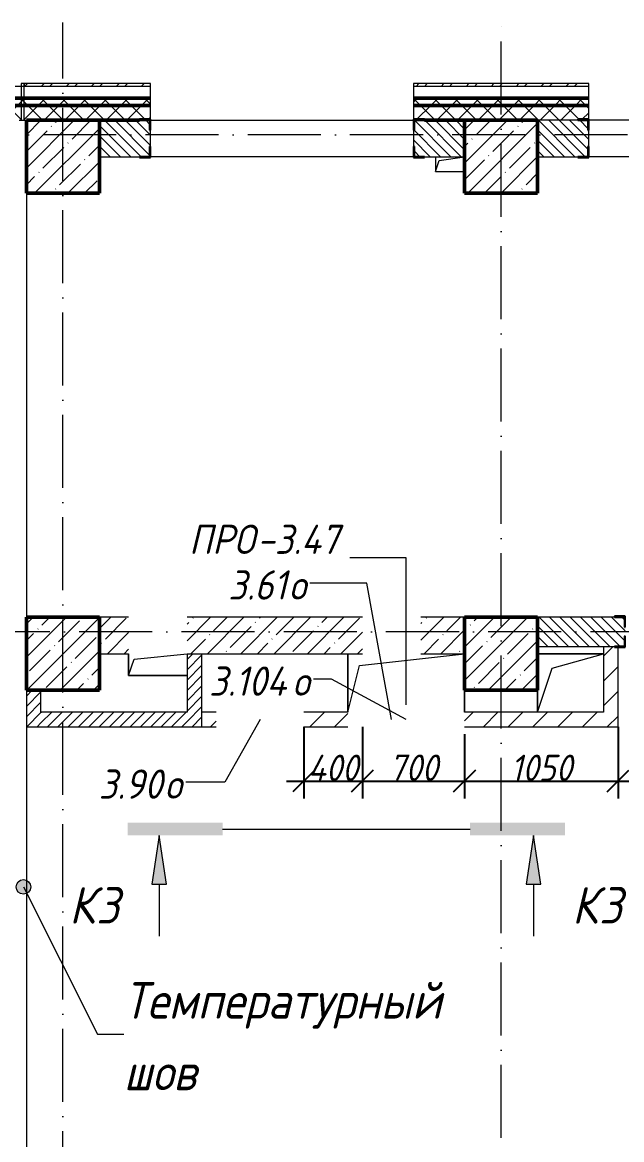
# Model space of a CAD drawing. Header units: millimetres. Extents: x -356862 to 418287, y 0 to 839748.
# Drawn here: x 183008 to 187110, y 314692 to 322337 of the extents above; entities that cross this region are included whole.
import ezdxf

# ---------------------------------------------------------------- set-up
doc = ezdxf.new("R2010")
doc.units = ezdxf.units.MM
doc.linetypes.add('200_ШТРИХ_ш1п0_6_', pattern=[160, 100, -60])
doc.linetypes.add('50_200_ШТРИХ_1Т_ш5_п1_п1_', pattern=[700, 500, -100, 0, -100])
for name, color, linetype, lineweight in [('A-____-____-DIMS', 7, 'Continuous', 9), ('A-____-NOTE-TEXT', 7, 'Continuous', 9), ('A-____-NOTE-TEXT-1', 7, 'Continuous', 5), ('A-FLOR-____-OTLN', 7, 'Continuous', 9), ('A-GENM-____-IDEN', 7, 'Continuous', 9), ('A-GENM-____-MCUT', 7, 'Continuous', 25), ('A-GENM-____-OTLN', 7, 'Continuous', 9), ('A-GENM-____-OTLN-1', 7, 'Continuous', 25), ('A-GLAZ-____-IDEN', 7, 'Continuous', 9), ('A-WALL-____-MCUT-1', 7, 'Continuous', 9), ('A-WALL-____-MCUT-2', 7, 'Continuous', 50), ('A-WALL-____-MCUT-3', 7, 'Continuous', 9), ('A-WALL-____-OTLN', 7, 'Continuous', 9), ('A-WALL-____-PATT-1', 7, 'Continuous', 9), ('A-WALL-FNSH-MCUT-1', 7, 'Continuous', 9), ('G-____-____-TEXT', 7, 'Continuous', 9), ('S-COLS-____-MCUT', 7, 'Continuous', 50), ('S-COLS-____-OTLN', 7, 'Continuous', 9), ('S-GRID-____-OTLN-1', 7, '50_200_ШТРИХ_1Т_ш5_п1_п1_', 9)]:
    doc.layers.add(name, color=color, linetype=linetype, lineweight=lineweight)
doc.layers.add('A-DETL-GENF-OTLN-4', color=9, linetype='200_ШТРИХ_ш1п0_6_', lineweight=9, true_color=0x808080)
doc.layers.add('A-DETL-GENF-OTLN-5', color=7, linetype='Continuous', lineweight=5, true_color=0xc0c0c0)
doc.styles.add('ISOCPEUR_I', font='isocpeui.ttf', dxfattribs={"width": 0.9, "height": 2.5})
doc.styles.add('ISOCPEUR_I_10', font='isocpeui.ttf', dxfattribs={"width": 0.9, "height": 180})
doc.styles.add('ISOCPEUR_I_9', font='isocpeui.ttf', dxfattribs={"width": 0.9, "height": 250})
doc.dimstyles.new('ISO-1_8_0_9К_СРЕДНИЙ_Кладочные_4', dxfattribs={"dimscale": 304.8, "dimtxt": 179.276612, "dimasz": 0.492126, "dimexe": 0.393701, "dimexo": 0, "dimgap": 0, "dimtad": 1, "dimdec": 3, "dimrnd": 0.001, "dimdsep": 46, "dimtxsty": 'ISOCPEUR_I_10', "dimblk1": 'OBLIQUE', "dimblk2": 'OBLIQUE', "dimsah": 1, "dimcen": 0.09, "dimdle": 0.393701, "dimazin": 0, "dimtfac": 1, "dimtdec": 4, "dimtix": 1, "dimtmove": 1, "dimatfit": 3, "dimfxl": 1, "dimtvp": 1, "dimtolj": 1, "dimtzin": 0, "dimarcsym": 2})
pattern_1 = [(45, (144685.44, 312186.37), (-70.71068, 70.71068), []), (135, (144685.44, 312186.37), (-70.71068, -70.71068), [])]
pattern_2 = [(45, (144685.44, 312186.37), (-114.04925, 114.04925), []), (45, (144799.49, 312186.37), (-114.04925, 114.04925), [201.612, -40.322, 3.353, -36.97])]
pattern_3 = [(45, (144685.44, 312186.367), (-35.35534, 35.35534), [])]
pattern_4 = [(45, (144685.44, 312186.37), (-84.8528, 84.8528), [])]
pattern_5 = [(135, (144685.44, 312186.367), (-35.35534, -35.35534), [])]

# ---------------------------------------------------------------- blocks, each defined once
blk = doc.blocks.new('BSC_Колонна _Прямоугольная - 500х500-V107-АР1_План отверстий 3 этажа в осях 1-64_А-ГГ')
at = {"layer": 'S-COLS-____-OTLN'}
h = blk.add_hatch(dxfattribs=at)
h.set_pattern_fill('FP_130', color=256, style=0, pattern_type=2)
h.set_pattern_definition([(45, (-38600, -5831.04), (-114.04925, 114.04925), []), (45, (-38485.95, -5831.04), (-114.04925, 114.04925), [201.613, -40.323, 3.353, -36.97])])
h.paths.add_polyline_path([(-250, -250), (250, -250), (250, 250), (-250, 250)], flags=0)
at = {"layer": 'S-COLS-____-MCUT'}
for p, q in [((250, 250), (-250, 250)), ((-250, 250), (-250, -250)), ((250, -250), (250, 250)), ((-250, -250), (250, -250))]:
    blk.add_line(p, q, dxfattribs=at)
blk = doc.blocks.new('BSC_Колонна _Прямоугольная - 500х500-V151-АР1_План отверстий 3 этажа в осях 1-64_А-ГГ')
at = {"layer": 'S-COLS-____-OTLN'}
h = blk.add_hatch(dxfattribs=at)
h.set_pattern_fill('FP_174', color=256, style=0, pattern_type=2)
h.set_pattern_definition([(45, (-41600, -5831.04), (-114.04925, 114.04925), []), (45, (-41485.95, -5831.04), (-114.04925, 114.04925), [201.613, -40.323, 3.353, -36.97])])
h.paths.add_polyline_path([(-250, -250), (250, -250), (250, 250), (-250, 250)], flags=0)
at = {"layer": 'S-COLS-____-MCUT'}
for p, q in [((250, 250), (-250, 250)), ((-250, 250), (-250, -250)), ((250, -250), (250, 250)), ((-250, -250), (250, -250))]:
    blk.add_line(p, q, dxfattribs=at)
blk = doc.blocks.new('Фахверк_СКБ_Уголок - 250_2700-27497298-АР1_План отверстий 3 этажа в осях 1-64_А-ГГ')
at = {"layer": 'A-GENM-____-MCUT'}
for p, q in [((200, 181), (125, 181)), ((125, 181), (125, 106)), ((131, 106), (131, 175)), ((131, 175), (200, 175)), ((200, 175), (200, 181)), ((125, 106), (131, 106)), ((131, -6), (125, -6)), ((125, -6), (125, -81)), ((131, -75), (131, -6)), ((200, -75), (131, -75)), ((200, -81), (200, -75)), ((125, -81), (200, -81))]:
    blk.add_line(p, q, dxfattribs=at)
blk = doc.blocks.new('АР_Перемычка - АР_Перемычка-28704962-АР1_План отверстий 3 этажа в осях 1-64_А-ГГ')
at = {"layer": 'A-GENM-____-OTLN'}
blk.add_line((-350, -100), (-342, -100), dxfattribs=at)
blk = doc.blocks.new('154_Стойка_СКБ_Уголок - СМ-2480_200-28346303-АР1_План отверстий 3 этажа в осях 1-64_А-ГГ')
at = {"layer": 'A-GENM-____-MCUT'}
for p, q in [((125, 156), (125, 81)), ((200, 156), (125, 156)), ((200, 150), (200, 156)), ((125, 81), (131, 81)), ((131, 81), (131, 150)), ((131, 150), (200, 150)), ((131, 19), (125, 19)), ((125, 19), (125, -56)), ((131, -50), (131, 19)), ((125, -56), (200, -56)), ((200, -50), (131, -50)), ((200, -56), (200, -50))]:
    blk.add_line(p, q, dxfattribs=at)
blk = doc.blocks.new('AR_Отверстие прямоугольное _в плите_ - AR_Отверстие прямоугольное _в плите_-30459225-АР1_План отверстий 3 этажа в осях 1-64_А-ГГ')
at = {"layer": 'A-GENM-____-OTLN'}
for p, q in [((-200, 75), (-200, -75)), ((-200, -75), (-162.5, 37.5)), ((-162.5, 37.5), (200, 75)), ((-200, -75), (200, -75))]:
    blk.add_line(p, q, dxfattribs=at)
blk = doc.blocks.new('AR_Отверстие прямоугольное _в плите_ - AR_Отверстие прямоугольное _в плите_-V180-АР1_План отверстий 3 этажа в осях 1-64_А-ГГ')
at = {"layer": 'A-GENM-____-OTLN'}
for p, q in [((-100, 50), (-100, -50)), ((-100, -50), (-75, 25)), ((-75, 25), (100, 50)), ((-100, -50), (100, -50))]:
    blk.add_line(p, q, dxfattribs=at)
blk = doc.blocks.new('AR_Отверстие прямоугольное _в плите_ - AR_Отверстие прямоугольное _в плите_-30552658-АР1_План отверстий 3 этажа в осях 1-64_А-ГГ')
at = {"layer": 'A-GENM-____-OTLN'}
for p, q in [((-400, 200), (-400, -200)), ((-320, 120), (400, 200)), ((-400, -200), (-320, 120)), ((400, -200), (400, -50))]:
    blk.add_line(p, q, dxfattribs=at)
blk = doc.blocks.new('AR_Отверстие прямоугольное _в плите_ - AR_Отверстие прямоугольное _в плите_-30552855-АР1_План отверстий 3 этажа в осях 1-64_А-ГГ')
at = {"layer": 'A-GENM-____-OTLN'}
for p, q in [((225, 200), (-225, 200)), ((-125, 100), (225, 200)), ((-225, -200), (-125, 100)), ((-225, -50), (-225, -200))]:
    blk.add_line(p, q, dxfattribs=at)
blk = doc.blocks.new('Стены 4 - Стены 4-31195499-АР1_План отверстий 3 этажа в осях 1-64_А-ГГ')
at = {"layer": 'A-WALL-____-MCUT-3'}
for p, q in [((-1798.5, 41030.2), (-1798.5, 41010.2)), ((-1548.5, 41030.2), (-1798.5, 41030.2)), ((-1798.5, 41010.2), (-1548.5, 41010.2)), ((-1548.5, 41010.2), (-1548.5, 41030.2))]:
    blk.add_line(p, q, dxfattribs=at)
blk = doc.blocks.new('DET_L_Имитация разреза_ISO2-5 - Верх-36979734-АР1_План отверстий 3 этажа в осях 1-64_А-ГГ')
at = {"layer": 'A-DETL-GENF-OTLN-5'}
blk.add_line((143.1, 0), (1836.9, 0), dxfattribs=at)
blk = doc.blocks.new('_Oblique')
at = {"color": 0, "linetype": 'ByBlock', "lineweight": -2}
blk.add_line((-0.5, -0.5), (0.5, 0.5), dxfattribs=at)
blk = doc.blocks.new('*D9974')
at = {"layer": 'A-____-____-DIMS', "color": 0, "lineweight": -2, "transparency": 16777216}
for p, q in [((184935.4, 317517.4), (184935.4, 317026.2)), ((185335.4, 317517.4), (185335.4, 317026.2)), ((184815.4, 317146.2), (185455.4, 317146.2))]:
    blk.add_line(p, q, dxfattribs=at)
at = {"layer": 'Defpoints', "color": 0, "transparency": 16777216}
for p in [(184935.4, 317517.4), (185335.4, 317517.4), (185335.4, 317146.2)]:
    blk.add_point(p, dxfattribs=at)
at = {"layer": 'A-____-____-DIMS', "color": 0, "lineweight": -2, "transparency": 16777216, "xscale": 150, "yscale": 150, "zscale": 150, "rotation": 180}
blk.add_blockref('_Oblique', (184935.4, 317146.2), dxfattribs=at)
at = {"layer": 'A-____-____-DIMS', "color": 0, "lineweight": -2, "transparency": 16777216, "xscale": 150, "yscale": 150, "zscale": 150}
blk.add_blockref('_Oblique', (185335.4, 317146.2), dxfattribs=at)
at = {"layer": 'A-____-____-DIMS', "color": 0, "transparency": 16777216, "insert": (185135.4, 317236.2), "char_height": 180, "width": 426.127, "attachment_point": 5, "style": 'ISOCPEUR_I_10'}
blk.add_mtext('\\A1;400', dxfattribs=at)
blk = doc.blocks.new('*D9975')
at = {"layer": 'A-____-____-DIMS', "color": 0, "lineweight": -2, "transparency": 16777216}
for p, q in [((185335.4, 317517.4), (185335.4, 317026.2)), ((186035.4, 317467.4), (186035.4, 317026.2)), ((185215.4, 317146.2), (186155.4, 317146.2))]:
    blk.add_line(p, q, dxfattribs=at)
at = {"layer": 'Defpoints', "color": 0, "transparency": 16777216}
for p in [(185335.4, 317517.4), (186035.4, 317467.4), (186035.4, 317146.2)]:
    blk.add_point(p, dxfattribs=at)
at = {"layer": 'A-____-____-DIMS', "color": 0, "lineweight": -2, "transparency": 16777216, "xscale": 150, "yscale": 150, "zscale": 150, "rotation": 180}
blk.add_blockref('_Oblique', (185335.4, 317146.2), dxfattribs=at)
at = {"layer": 'A-____-____-DIMS', "color": 0, "lineweight": -2, "transparency": 16777216, "xscale": 150, "yscale": 150, "zscale": 150}
blk.add_blockref('_Oblique', (186035.4, 317146.2), dxfattribs=at)
at = {"layer": 'A-____-____-DIMS', "color": 0, "transparency": 16777216, "insert": (185685.4, 317237.4), "char_height": 180, "width": 409.578, "attachment_point": 5, "style": 'ISOCPEUR_I_10'}
blk.add_mtext('\\A1;700', dxfattribs=at)
blk = doc.blocks.new('*D9976')
at = {"layer": 'A-____-____-DIMS', "color": 0, "lineweight": -2, "transparency": 16777216}
for p, q in [((187085.4, 317517.4), (187085.4, 317026.2)), ((186035.4, 317467.4), (186035.4, 317026.2)), ((185915.4, 317146.2), (187205.4, 317146.2))]:
    blk.add_line(p, q, dxfattribs=at)
at = {"layer": 'Defpoints', "color": 0, "transparency": 16777216}
for p in [(187085.4, 317517.4), (186035.4, 317467.4), (187085.4, 317146.2)]:
    blk.add_point(p, dxfattribs=at)
at = {"layer": 'A-____-____-DIMS', "color": 0, "lineweight": -2, "transparency": 16777216, "xscale": 150, "yscale": 150, "zscale": 150, "rotation": 180}
blk.add_blockref('_Oblique', (186035.4, 317146.2), dxfattribs=at)
at = {"layer": 'A-____-____-DIMS', "color": 0, "lineweight": -2, "transparency": 16777216, "xscale": 150, "yscale": 150, "zscale": 150}
blk.add_blockref('_Oblique', (187085.4, 317146.2), dxfattribs=at)
at = {"layer": 'A-____-____-DIMS', "color": 0, "transparency": 16777216, "insert": (186560.4, 317236.2), "char_height": 180, "width": 504.733, "attachment_point": 5, "style": 'ISOCPEUR_I_10'}
blk.add_mtext('\\A1;1050', dxfattribs=at)

msp = doc.modelspace()

# ---------------------------------------------------------------- hatches: boundary and pattern name
at = {"layer": 'A-____-NOTE-TEXT-1'}
for points in [[(183994.3793, 316774.041), (184378.5313, 316774.041), (184378.5313, 316860.7776), (183728.5313, 316860.7776), (183728.5313, 316774.041), (183944.3793, 316774.041)], [(186556.4959, 316774.041), (186722.344, 316774.041), (186722.344, 316860.7776), (186072.344, 316860.7776), (186072.344, 316774.041), (186506.4959, 316774.041)], [(183894.3793, 316440.3996), (183994.3793, 316440.3996), (183944.3793, 316774.041)], [(186456.4959, 316440.3996), (186556.4959, 316440.3996), (186506.4959, 316774.041)]]:
    msp.add_hatch(color=256, dxfattribs=at).paths.add_polyline_path(points, flags=0)
at = {"layer": 'A-WALL-____-PATT-1'}
h = msp.add_hatch(dxfattribs=at)
h.set_pattern_fill('FP_3', color=256, style=0, pattern_type=2)
h.set_pattern_definition([(45, (144685.44, 312186.37), (-85.53659, 85.53659), []), (45, (144742.46, 312186.37), (-85.53659, 85.53659), [])])
h.paths.add_polyline_path([(216550.4376, 321897.4093), (216550.4376, 321917.4093), (212685.4376, 321917.4093), (212685.4376, 321897.4093), (215370.3322, 321897.4093)], flags=0)
h.paths.add_polyline_path([(204765.5465, 321897.4093), (204885.4376, 321897.4093), (204885.4376, 321917.4093), (203685.4376, 321917.4093), (203685.4376, 321897.4093)], flags=0)
h.paths.add_polyline_path([(201230.6179, 321897.4093), (201885.4376, 321897.4093), (201885.4376, 321917.4093), (200685.4376, 321917.4093), (200685.4376, 321897.4093)], flags=0)
h.paths.add_polyline_path([(198885.4376, 321897.4093), (198885.4376, 321917.4093), (197685.4376, 321917.4093), (197685.4376, 321897.4093), (197695.6893, 321897.4093)], flags=0)
h.paths.add_polyline_path([(195885.4376, 321897.4093), (195885.4376, 321917.4093), (194685.4376, 321917.4093), (194685.4376, 321897.4093)], flags=0)
h.paths.add_polyline_path([(191685.4376, 321897.4093), (192885.4376, 321897.4093), (192885.4376, 321917.4093), (191685.4376, 321917.4093)], flags=0)
h.paths.add_polyline_path([(189885.4376, 321897.4093), (189885.4376, 321917.4093), (188685.4376, 321917.4093), (188685.4376, 321897.4093), (188858.3679, 321897.4093)], flags=0)
h.paths.add_polyline_path([(185685.4376, 321897.4093), (186885.4376, 321897.4093), (186885.4376, 321917.4093), (185685.4376, 321917.4093)], flags=0)
h.paths.add_polyline_path([(183885.4376, 321897.4093), (183885.4376, 321917.4093), (183020.4376, 321917.4093), (183020.4376, 321897.4093), (183555.975, 321897.4093)], flags=0)
h = msp.add_hatch(dxfattribs=at)
h.set_pattern_fill('FP_1', color=256, style=0, pattern_type=2)
h.set_pattern_definition(pattern_1)
h.paths.add_polyline_path([(219035.4376, 321767.4093), (219035.4376, 321817.4093), (212685.4376, 321817.4093), (212685.4376, 321767.4093), (218905.2608, 321767.4093)], flags=0)
h.paths.add_polyline_path([(204765.5465, 321767.4093), (204885.4376, 321767.4093), (204885.4376, 321817.4093), (203685.4376, 321817.4093), (203685.4376, 321767.4093)], flags=0)
h.paths.add_polyline_path([(201885.4376, 321767.4093), (201885.4376, 321817.4093), (200685.4376, 321817.4093), (200685.4376, 321767.4093), (201230.6179, 321767.4093)], flags=0)
h.paths.add_polyline_path([(198885.4376, 321767.4093), (198885.4376, 321817.4093), (197685.4376, 321817.4093), (197685.4376, 321767.4093), (197695.6893, 321767.4093)], flags=0)
h.paths.add_polyline_path([(195885.4376, 321767.4093), (195885.4376, 321817.4093), (194685.4376, 321817.4093), (194685.4376, 321767.4093)], flags=0)
h.paths.add_polyline_path([(191685.4376, 321767.4093), (192885.4376, 321767.4093), (192885.4376, 321817.4093), (191685.4376, 321817.4093)], flags=0)
h.paths.add_polyline_path([(189885.4376, 321767.4093), (189885.4376, 321817.4093), (188685.4376, 321817.4093), (188685.4376, 321767.4093), (188858.3679, 321767.4093)], flags=0)
h.paths.add_polyline_path([(186885.4376, 321767.4093), (186885.4376, 321817.4093), (185685.4376, 321817.4093), (185685.4376, 321767.4093)], flags=0)
h.paths.add_polyline_path([(183555.975, 321767.4093), (183885.4376, 321767.4093), (183885.4376, 321817.4093), (182485.4376, 321817.4093), (182485.4376, 321767.4093)], flags=0)
h.paths.add_polyline_path([(179485.4376, 321767.4093), (180685.4376, 321767.4093), (180685.4376, 321817.4093), (179485.4376, 321817.4093)], flags=0)
h.paths.add_polyline_path([(177685.4376, 321767.4093), (177685.4376, 321817.4093), (176485.4376, 321817.4093), (176486.1179, 321767.4093)], flags=0)
h.paths.add_polyline_path([(174685.4376, 321767.4093), (174685.4376, 321817.4093), (173485.4376, 321817.4093), (173485.4376, 321767.4093)], flags=0)
h.paths.add_polyline_path([(171685.4376, 321767.4093), (171685.4376, 321817.4093), (168515.4376, 321817.4093), (168515.4376, 321767.4093), (169416.2607, 321767.4093)], flags=0)
h = msp.add_hatch(dxfattribs=at)
h.set_pattern_fill('FP_1', color=256, style=0, pattern_type=2)
h.set_pattern_definition(pattern_1)
h.paths.add_polyline_path([(219035.4376, 321667.4093), (219035.4376, 321767.4093), (212685.4376, 321767.4093), (212685.4376, 321673.4093), (212760.4376, 321673.4093), (212760.4376, 321667.4093), (218905.2608, 321667.4093)], flags=0)
h.paths.add_polyline_path([(204765.5465, 321667.4093), (204810.4376, 321667.4093), (204810.4376, 321673.4093), (204885.4376, 321673.4093), (204885.4376, 321767.4093), (203685.4376, 321767.4093), (203685.4376, 321673.4093), (203760.4376, 321673.4093), (203760.4376, 321667.4093), (204535.4376, 321667.4093)], flags=0)
h.paths.add_polyline_path([(201810.4376, 321667.4093), (201810.4376, 321673.4093), (201885.4376, 321673.4093), (201885.4376, 321767.4093), (200685.4376, 321767.4093), (200685.4376, 321673.4093), (200760.4376, 321673.4093), (200760.4376, 321667.4093), (201230.6179, 321667.4093)], flags=0)
h.paths.add_polyline_path([(198810.4376, 321667.4093), (198810.4376, 321673.4093), (198885.4376, 321673.4093), (198885.4376, 321767.4093), (197685.4376, 321767.4093), (197685.4376, 321673.4093), (197760.4376, 321673.4093), (197760.4376, 321667.4093), (198535.4376, 321667.4093)], flags=0)
h.paths.add_polyline_path([(195810.4376, 321667.4093), (195810.4376, 321673.4093), (195885.4376, 321673.4093), (195885.4376, 321767.4093), (194685.4376, 321767.4093), (194685.4376, 321673.4093), (194760.4376, 321673.4093), (194760.4376, 321667.4093), (195035.4376, 321667.4093)], flags=0)
h.paths.add_polyline_path([(192810.4376, 321667.4093), (192810.4376, 321673.4093), (192885.4376, 321673.4093), (192885.4376, 321767.4093), (191685.4376, 321767.4093), (191685.4376, 321673.4093), (191760.4376, 321673.4093), (191760.4376, 321667.4093), (192393.2965, 321667.4093)], flags=0)
h.paths.add_polyline_path([(188760.4376, 321667.4093), (189810.4376, 321667.4093), (189810.4376, 321673.4093), (189885.4376, 321673.4093), (189885.4376, 321767.4093), (188685.4376, 321767.4093), (188685.4376, 321673.4093), (188760.4376, 321673.4093)], flags=0)
h.paths.add_polyline_path([(186035.4376, 321667.4093), (186810.4376, 321667.4093), (186810.4376, 321673.4093), (186885.4376, 321673.4093), (186885.4376, 321767.4093), (185685.4376, 321767.4093), (185685.4376, 321673.4093), (185760.4376, 321673.4093), (185760.4376, 321667.4093)], flags=0)
h.paths.add_polyline_path([(183555.975, 321667.4093), (183810.4376, 321667.4093), (183810.4376, 321673.4093), (183885.4376, 321673.4093), (183885.4376, 321767.4093), (182485.4376, 321767.4093), (182485.4376, 321667.4093), (183535.4376, 321667.4093)], flags=0)
h.paths.add_polyline_path([(180021.0465, 321667.4093), (180610.4376, 321667.4093), (180610.4376, 321673.4093), (180685.4376, 321673.4093), (180685.4376, 321767.4093), (179485.4376, 321767.4093), (179485.4376, 321667.4093), (179985.4376, 321667.4093)], flags=0)
h.paths.add_polyline_path([(177610.4376, 321667.4093), (177610.4376, 321673.4093), (177685.4376, 321673.4093), (177685.4376, 321767.4093), (176485.4376, 321767.4093), (176486.1179, 321673.4093), (176560.4376, 321673.4093), (176560.4376, 321667.4093)], flags=0)
h.paths.add_polyline_path([(174610.4376, 321667.4093), (174610.4376, 321673.4093), (174685.4376, 321673.4093), (174685.4376, 321767.4093), (173485.4376, 321767.4093), (173485.4376, 321667.4093), (173985.4376, 321667.4093)], flags=0)
h.paths.add_polyline_path([(171610.4376, 321667.4093), (171610.4376, 321673.4093), (171685.4376, 321673.4093), (171685.4376, 321767.4093), (168515.4376, 321767.4093), (168515.4376, 321667.4093), (170985.4376, 321667.4093)], flags=0)
h = msp.add_hatch(dxfattribs=at)
h.set_pattern_fill('FP_6', color=256, style=0, pattern_type=2)
h.set_pattern_definition(pattern_5)
h.paths.add_polyline_path([(185760.4376, 321417.4093), (186035.4376, 321417.4093), (186035.4376, 321667.4093), (185691.4376, 321667.4093), (185691.4376, 321598.4093), (185685.4376, 321598.4093), (185685.4376, 321486.4093), (185691.4376, 321486.4093), (185691.4376, 321417.4093)], flags=0)
h.paths.add_polyline_path([(183535.4376, 321417.4093), (183879.4376, 321417.4093), (183879.4376, 321486.4093), (183885.4376, 321486.4093), (183885.4376, 321598.4093), (183879.4376, 321598.4093), (183879.4376, 321667.4093), (183535.4376, 321667.4093)], flags=0)
h = msp.add_hatch(dxfattribs=at)
h.set_pattern_fill('FP_6', color=256, style=0, pattern_type=2)
h.set_pattern_definition(pattern_5)
h.paths.add_polyline_path([(186879.4376, 321417.4093), (186879.4376, 321486.4093), (186885.4376, 321486.4093), (186885.4376, 321598.4093), (186879.4376, 321598.4093), (186879.4376, 321667.4093), (186535.4376, 321667.4093), (186535.4376, 321417.4093), (186810.4376, 321417.4093)], flags=0)
h.paths.add_polyline_path([(188858.3679, 321417.4093), (189035.4376, 321417.4093), (189035.4376, 321667.4093), (188691.4376, 321667.4093), (188691.4376, 321598.4093), (188685.4376, 321598.4093), (188685.4376, 321486.4093), (188691.4376, 321486.4093), (188691.4376, 321417.4093), (188760.4376, 321417.4093)], flags=0)
h = msp.add_hatch(dxfattribs=at)
h.set_pattern_fill('FP_38', color=256, style=0, pattern_type=2)
h.set_pattern_definition(pattern_2)
h.paths.add_polyline_path([(185335.4376, 318017.4093), (185335.4376, 318267.4093), (184135.4376, 318267.4093), (184135.4376, 318017.4093), (185323.4393, 318017.4093)], flags=0)
h.paths.add_polyline_path([(186035.4376, 318017.4093), (186035.4376, 318267.4093), (185735.4376, 318267.4093), (185735.4376, 318017.4093)], flags=0)
h.paths.add_polyline_path([(183735.4376, 318017.4093), (183735.4376, 318267.4093), (183535.4376, 318267.4093), (183535.4376, 318017.4093), (183555.975, 318017.4093)], flags=0)
h = msp.add_hatch(dxfattribs=at)
h.set_pattern_fill('FP_6', color=256, style=0, pattern_type=2)
h.set_pattern_definition(pattern_5)
h.paths.add_polyline_path([(188858.3679, 318067.4093), (189035.4376, 318067.4093), (189035.4376, 318267.4093), (188841.4376, 318267.4093), (188841.4376, 318198.4093), (188835.4376, 318198.4093), (188835.4376, 318136.4093), (188841.4376, 318136.4093), (188841.4376, 318067.4093)], flags=0)
h.paths.add_polyline_path([(187129.4376, 318067.4093), (187129.4376, 318136.4093), (187135.4376, 318136.4093), (187135.4376, 318198.4093), (187129.4376, 318198.4093), (187129.4376, 318267.4093), (186535.4376, 318267.4093), (186535.4376, 318067.4093), (187090.9036, 318067.4093)], flags=0)
h = msp.add_hatch(dxfattribs=at)
h.set_pattern_fill('FP_5', color=256, style=0, pattern_type=2)
h.set_pattern_definition(pattern_3)
h.paths.add_polyline_path([(184235.4376, 317517.4093), (184235.4376, 318017.4093), (184135.4376, 318017.4093), (184135.4376, 317517.4093)], flags=0)
h = msp.add_hatch(dxfattribs=at)
h.set_pattern_fill('FP_4', color=256, style=0, pattern_type=2)
h.set_pattern_definition(pattern_4)
h.paths.add_polyline_path([(187085.4376, 317517.4093), (187085.4376, 318061.4093), (187060.4376, 318061.4093), (187060.4376, 318067.4093), (186985.4376, 318067.4093), (186985.4376, 317517.4093)], flags=0)
h = msp.add_hatch(dxfattribs=at)
h.set_pattern_fill('FP_5', color=256, style=0, pattern_type=2)
h.set_pattern_definition(pattern_3)
h.paths.add_polyline_path([(183135.4376, 317517.4093), (183135.4376, 317767.4093), (183035.4376, 317767.4093), (183035.4376, 317517.4093)], flags=0)
h = msp.add_hatch(dxfattribs=at)
h.set_pattern_fill('FP_5', color=256, style=0, pattern_type=2)
h.set_pattern_definition(pattern_3)
h.paths.add_polyline_path([(184135.4376, 317517.4093), (184135.4376, 317617.4093), (183135.4376, 317617.4093), (183135.4376, 317517.4093), (183555.975, 317517.4093)], flags=0)
h = msp.add_hatch(dxfattribs=at)
h.set_pattern_fill('FP_4', color=256, style=0, pattern_type=2)
h.set_pattern_definition(pattern_4)
h.paths.add_polyline_path([(186985.4376, 317517.4093), (186985.4376, 317617.4093), (186035.4376, 317617.4093), (186035.4376, 317517.4093)], flags=0)
h.paths.add_polyline_path([(185235.4376, 317517.4093), (185235.4376, 317617.4093), (184935.4376, 317617.4093), (184935.4376, 317517.4093)], flags=0)
h.paths.add_polyline_path([(184235.4376, 317517.4093), (184335.4376, 317517.4093), (184335.4376, 317617.4093), (184235.4376, 317617.4093)], flags=0)
at = {"layer": 'G-____-____-TEXT'}
h = msp.add_hatch(color=256, dxfattribs=at)
edge = h.paths.add_edge_path(flags=0)
edge.add_arc((183015.4321, 316421.7736), 50, 0, 360)
at = {"layer": 'S-COLS-____-OTLN'}
h = msp.add_hatch(dxfattribs=at)
h.set_pattern_fill('FP_38', color=256, style=0, pattern_type=2)
h.set_pattern_definition(pattern_2)
h.paths.add_polyline_path([(183035.4376, 321167.4093), (183535.4376, 321167.4093), (183535.4376, 321667.4093), (183035.4376, 321667.4093)], flags=0)
h = msp.add_hatch(dxfattribs=at)
h.set_pattern_fill('FP_38', color=256, style=0, pattern_type=2)
h.set_pattern_definition(pattern_2)
h.paths.add_polyline_path([(186035.4376, 321167.4093), (186535.4376, 321167.4093), (186535.4376, 321667.4093), (186035.4376, 321667.4093), (186035.4376, 321520.7244)], flags=0)

# ---------------------------------------------------------------- linework, layer by layer
at = {"layer": 'A-____-NOTE-TEXT'}
for p, q in [((183944.3793, 316774.041), (183894.3793, 316440.3996)), ((183994.3793, 316440.3996), (183944.3793, 316774.041)), ((186506.4959, 316774.041), (186456.4959, 316440.3996)), ((186556.4959, 316440.3996), (186506.4959, 316774.041)), ((183894.3793, 316440.3996), (183994.3793, 316440.3996)), ((183944.3793, 316440.3996), (183944.3793, 316084.1496)), ((186456.4959, 316440.3996), (186556.4959, 316440.3996)), ((186506.4959, 316440.3996), (186506.4959, 316084.1496))]:
    msp.add_line(p, q, dxfattribs=at)
at = {"layer": 'A-FLOR-____-OTLN'}
for p, q in [((183035.4376, 321167.4093), (183035.4376, 318267.4093)), ((183735.4376, 317867.4093), (183735.4376, 318017.4093)), ((185235.4376, 317617.4093), (185235.4376, 318017.4093)), ((186535.4376, 318017.4093), (186985.4376, 318017.4093)), ((184135.4376, 317867.4093), (183735.4376, 317867.4093)), ((186035.4376, 317767.4093), (186035.4376, 317617.4093)), ((186535.4376, 317617.4093), (186535.4376, 317767.4093)), ((183035.4376, 317517.4093), (183035.4376, 310767.4093))]:
    msp.add_line(p, q, dxfattribs=at)
at = {"layer": 'A-GENM-____-IDEN'}
for p, q in [((185635.4376, 318672.6803), (185250.365, 318672.6803)), ((185635.4376, 317667.4093), (185635.4376, 318672.6803))]:
    msp.add_line(p, q, dxfattribs=at)
at = {"layer": 'A-GLAZ-____-IDEN'}
for p, q in [((185365.6935, 318499.8483), (184976.5614, 318499.8483)), ((185535.4376, 317567.4093), (185365.6935, 318499.8483)), ((185123.867, 317842.0863), (185000.5953, 317842.0863)), ((185635.4376, 317567.4093), (185123.867, 317842.0863)), ((184635.4376, 317567.4093), (184394.9519, 317137.5064)), ((184394.9519, 317137.5064), (184126.3266, 317137.5064))]:
    msp.add_line(p, q, dxfattribs=at)
at = {"layer": 'A-WALL-____-MCUT-1'}
for p, q in [((183735.4376, 318267.4093), (183535.4376, 318267.4093)), ((185335.4376, 318267.4093), (184135.4376, 318267.4093)), ((186035.4376, 318267.4093), (185735.4376, 318267.4093)), ((183535.4376, 318017.4093), (183735.4376, 318017.4093)), ((184135.4376, 318017.4093), (185335.4376, 318017.4093)), ((185735.4376, 318017.4093), (186035.4376, 318017.4093))]:
    msp.add_line(p, q, dxfattribs=at)
at = {"layer": 'A-WALL-____-MCUT-2'}
for p, q in [((183885.4376, 321817.4093), (182485.4376, 321817.4093)), ((183885.4376, 321767.4093), (182485.4376, 321767.4093)), ((186885.4376, 321817.4093), (185685.4376, 321817.4093)), ((186885.4376, 321767.4093), (185685.4376, 321767.4093)), ((183535.4376, 321667.4093), (183810.4376, 321667.4093)), ((185760.4376, 321667.4093), (186035.4376, 321667.4093))]:
    msp.add_line(p, q, dxfattribs=at)
at = {"layer": 'A-WALL-____-MCUT-3'}
for p, q in [((183885.4376, 321897.4093), (182485.4376, 321897.4093)), ((183885.4376, 321673.4093), (183885.4376, 321897.4093)), ((186885.4376, 321897.4093), (185685.4376, 321897.4093)), ((185685.4376, 321897.4093), (185685.4376, 321673.4093)), ((186885.4376, 321673.4093), (186885.4376, 321897.4093)), ((182985.4376, 321667.4093), (183535.4376, 321667.4093)), ((183535.4376, 321667.4093), (183535.4376, 321417.4093)), ((186810.4376, 321667.4093), (186035.4376, 321667.4093)), ((186035.4376, 321417.4093), (186035.4376, 321667.4093)), ((186535.4376, 321667.4093), (186535.4376, 321417.4093)), ((183885.4376, 321486.4093), (183885.4376, 321598.4093)), ((185685.4376, 321598.4093), (185685.4376, 321486.4093)), ((186885.4376, 321486.4093), (186885.4376, 321598.4093)), ((183535.4376, 321417.4093), (183810.4376, 321417.4093)), ((185760.4376, 321417.4093), (186035.4376, 321417.4093)), ((186535.4376, 321417.4093), (186810.4376, 321417.4093)), ((187060.4376, 318267.4093), (186535.4376, 318267.4093)), ((186535.4376, 318067.4093), (187060.4376, 318067.4093))]:
    msp.add_line(p, q, dxfattribs=at)
at = {"layer": 'A-WALL-____-OTLN'}
for p, q in [((183885.4376, 321667.4093), (185685.4376, 321667.4093)), ((185685.4376, 321667.4093), (185685.4376, 321667.4093)), ((188685.4376, 321667.4093), (186885.4376, 321667.4093)), ((185685.4376, 321417.4093), (183885.4376, 321417.4093)), ((188685.4376, 321417.4093), (186885.4376, 321417.4093))]:
    msp.add_line(p, q, dxfattribs=at)
at = {"layer": 'A-WALL-FNSH-MCUT-1'}
for p, q in [((183885.4376, 321917.4093), (183020.4376, 321917.4093)), ((183020.4376, 321917.4093), (183020.4376, 321897.4093)), ((183885.4376, 321897.4093), (183885.4376, 321917.4093)), ((186885.4376, 321917.4093), (185685.4376, 321917.4093)), ((185685.4376, 321917.4093), (185685.4376, 321897.4093)), ((186885.4376, 321897.4093), (186885.4376, 321917.4093)), ((185685.4376, 321897.4093), (185685.4376, 321897.4093)), ((184135.4376, 318017.4093), (184135.4376, 318017.4093)), ((184135.4376, 318017.4093), (184135.4376, 317617.4093)), ((184235.4376, 318017.4093), (184235.4376, 317517.4093)), ((186985.4376, 318067.4093), (186985.4376, 317617.4093)), ((187085.4376, 317517.4093), (187085.4376, 318061.4093)), ((183035.4376, 317767.4093), (183035.4376, 317517.4093)), ((183135.4376, 317617.4093), (183135.4376, 317767.4093)), ((184135.4376, 317617.4093), (183135.4376, 317617.4093)), ((184335.4376, 317617.4093), (184235.4376, 317617.4093)), ((185235.4376, 317617.4093), (184935.4376, 317617.4093)), ((186985.4376, 317617.4093), (186035.4376, 317617.4093)), ((183035.4376, 317517.4093), (184235.4376, 317517.4093)), ((184235.4376, 317517.4093), (184335.4376, 317517.4093)), ((184935.4376, 317517.4093), (185235.4376, 317517.4093)), ((186035.4376, 317517.4093), (187085.4376, 317517.4093))]:
    msp.add_line(p, q, dxfattribs=at)
at = {"layer": 'G-____-____-TEXT'}
for p, q in [((183015.4321, 316421.7736), (183522.4886, 315414.3902)), ((183522.4886, 315414.3902), (183702.1766, 315414.3902))]:
    msp.add_line(p, q, dxfattribs=at)
msp.add_circle((183015.4321, 316421.7736), 50, dxfattribs=at)
at = {"layer": 'S-COLS-____-MCUT'}
for p, q in [((183535.4376, 321667.4093), (183035.4376, 321667.4093)), ((183035.4376, 321667.4093), (183035.4376, 321167.4093)), ((183535.4376, 321167.4093), (183535.4376, 321667.4093)), ((186535.4376, 321667.4093), (186035.4376, 321667.4093)), ((186035.4376, 321667.4093), (186035.4376, 321167.4093)), ((186535.4376, 321167.4093), (186535.4376, 321667.4093)), ((183035.4376, 321167.4093), (183535.4376, 321167.4093)), ((186035.4376, 321167.4093), (186535.4376, 321167.4093))]:
    msp.add_line(p, q, dxfattribs=at)
at = {"layer": 'S-GRID-____-OTLN-1'}
for p, q in [((183285.4376, 307950.1544), (183285.4376, 322336.9067)), ((186285.4376, 307703.761), (186285.4376, 322336.9067)), ((248759.8442, 321567.4093), (140255.5819, 321567.4093)), ((235004.2249, 318167.4093), (140016.6674, 318167.4093))]:
    msp.add_line(p, q, dxfattribs=at)

# ---------------------------------------------------------------- block references
at = {"layer": 'A-DETL-GENF-OTLN-4'}
msp.add_blockref('DET_L_Имитация разреза_ISO2-5 - Верх-36979734-АР1_План отверстий 3 этажа в осях 1-64_А-ГГ', (184235.4376, 316817.4093), dxfattribs=at)
at = {"layer": 'A-GENM-____-OTLN'}
for name, p in [('AR_Отверстие прямоугольное _в плите_ - AR_Отверстие прямоугольное _в плите_-V180-АР1_План отверстий 3 этажа в осях 1-64_А-ГГ', (185935.4376, 321367.4093)), ('AR_Отверстие прямоугольное _в плите_ - AR_Отверстие прямоугольное _в плите_-30459225-АР1_План отверстий 3 этажа в осях 1-64_А-ГГ', (183935.4376, 317942.4093)), ('AR_Отверстие прямоугольное _в плите_ - AR_Отверстие прямоугольное _в плите_-30552658-АР1_План отверстий 3 этажа в осях 1-64_А-ГГ', (185635.4376, 317817.4093)), ('AR_Отверстие прямоугольное _в плите_ - AR_Отверстие прямоугольное _в плите_-30552855-АР1_План отверстий 3 этажа в осях 1-64_А-ГГ', (186760.4376, 317817.4093)), ('АР_Перемычка - АР_Перемычка-28704962-АР1_План отверстий 3 этажа в осях 1-64_А-ГГ', (187135.4376, 318167.4093))]:
    msp.add_blockref(name, p, dxfattribs=at)
at = {"layer": 'A-GENM-____-OTLN-1', "rotation": 180}
for name, p in [('Фахверк_СКБ_Уголок - 250_2700-27497298-АР1_План отверстий 3 этажа в осях 1-64_А-ГГ', (184010.4376, 321592.4093)), ('Фахверк_СКБ_Уголок - 250_2700-27497298-АР1_План отверстий 3 этажа в осях 1-64_А-ГГ', (187010.4376, 321592.4093)), ('154_Стойка_СКБ_Уголок - СМ-2480_200-28346303-АР1_План отверстий 3 этажа в осях 1-64_А-ГГ', (187260.4376, 318217.4093))]:
    msp.add_blockref(name, p, dxfattribs=at)
at = {"layer": 'A-GENM-____-OTLN-1'}
msp.add_blockref('Фахверк_СКБ_Уголок - 250_2700-27497298-АР1_План отверстий 3 этажа в осях 1-64_А-ГГ', (185560.4376, 321492.4093), dxfattribs=at)
at = {"layer": 'A-WALL-____-OTLN', "rotation": 89.9999999999999}
msp.add_blockref('Стены 4 - Стены 4-31195499-АР1_План отверстий 3 этажа в осях 1-64_А-ГГ', (224030.6796, 323465.9211), dxfattribs=at)
at = {"layer": 'S-COLS-____-OTLN'}
for name, p in [('BSC_Колонна _Прямоугольная - 500х500-V107-АР1_План отверстий 3 этажа в осях 1-64_А-ГГ', (183285.4376, 318017.4093)), ('BSC_Колонна _Прямоугольная - 500х500-V151-АР1_План отверстий 3 этажа в осях 1-64_А-ГГ', (186285.4376, 318017.4093))]:
    msp.add_blockref(name, p, dxfattribs=at)

# ---------------------------------------------------------------- texts
at = {"layer": 'A-____-NOTE-TEXT', "char_height": 250, "attachment_point": 1, "style": 'ISOCPEUR_I'}
for s, insert, width in [('\\fISOCPEUR|b0|i1|c204|p34|;\\W.9;К', (183328.863, 316420.8726), 223.670813), ('\\fISOCPEUR|b0|i1|c204|p34|;\\W.9;3', (183513.4099, 316420.8726), 202.02525), ('\\fISOCPEUR|b0|i1|c204|p34|;\\W.9;К', (186771.0122, 316420.8726), 223.670813), ('\\fISOCPEUR|b0|i1|c204|p34|;\\W.9;3', (186955.5591, 316420.8726), 202.02525)]:
    msp.add_mtext(s, dxfattribs=dict(at, insert=insert, width=width))
at = {"layer": 'A-GENM-____-IDEN', "char_height": 200, "attachment_point": 1, "style": 'ISOCPEUR_I_9'}
for s, insert, width in [('ПРО', (184149.2573, 318899.7965), 562.784625), ('-3.47', (184613.6011, 318899.7965), 735.949125)]:
    msp.add_mtext(s, dxfattribs=dict(at, insert=insert, width=width))
at = {"layer": 'A-GLAZ-____-IDEN', "char_height": 200, "attachment_point": 1, "style": 'ISOCPEUR_I_9'}
for s, insert, width in [('3.61', (184417.1098, 318587.4629), 505.063125), ('\\fISOCPEUR|b0|i1|c204|p34|;\\W.9;о', (184833.8286, 318587.4629), 158.734125), ('3.104', (184286.3432, 317929.7009), 692.658), ('\\fISOCPEUR|b0|i1|c204|p34|;\\W.9;о', (184857.8432, 317929.7009), 158.734125), ('3.90', (183530.8721, 317225.121), 548.35425), ('\\fISOCPEUR|b0|i1|c204|p34|;\\W.9;о', (183983.3096, 317225.121), 158.734125)]:
    msp.add_mtext(s, dxfattribs=dict(at, insert=insert, width=width))
at = {"layer": 'G-____-____-TEXT', "char_height": 250, "attachment_point": 1, "style": 'ISOCPEUR_I'}
for s, insert, width in [('Температурный', (183702.1766, 315770.2443), 2763.416813), ('шов', (183702.1766, 315280.7652), 656.582063)]:
    msp.add_mtext(s, dxfattribs=dict(at, insert=insert, width=width))

# ---------------------------------------------------------------- dimensions: what is measured, and where the dimension line sits
at = {"layer": 'A-____-____-DIMS'}
for base, p1, p2, override, picture, middle in [((185335.4376, 317146.2133), (184935.4376, 317517.4093), (185335.4376, 317517.4093), {"dimpost": '<>', "dimfxl": 400}, '*D9974', (185135.4376, 317236.2133)), ((186035.4376, 317146.2133), (185335.4376, 317517.4093), (186035.4376, 317467.4093), {"dimpost": '<>', "dimfxl": 701.783442}, '*D9975', (185685.4376, 317237.3724)), ((187085.4376, 317146.2133), (186035.4376, 317467.4093), (187085.4376, 317517.4093), {"dimpost": '<>', "dimfxl": 1051.189802}, '*D9976', (186560.4376, 317236.2133))]:
    dim = msp.add_linear_dim(base=base, p1=p1, p2=p2, dimstyle='ISO-1_8_0_9К_СРЕДНИЙ_Кладочные_4', override=override, dxfattribs=at)
    dim.commit()
    dim.dimension.update_dxf_attribs({"geometry": picture, "text_midpoint": middle})

doc.saveas('drawing.dxf')
